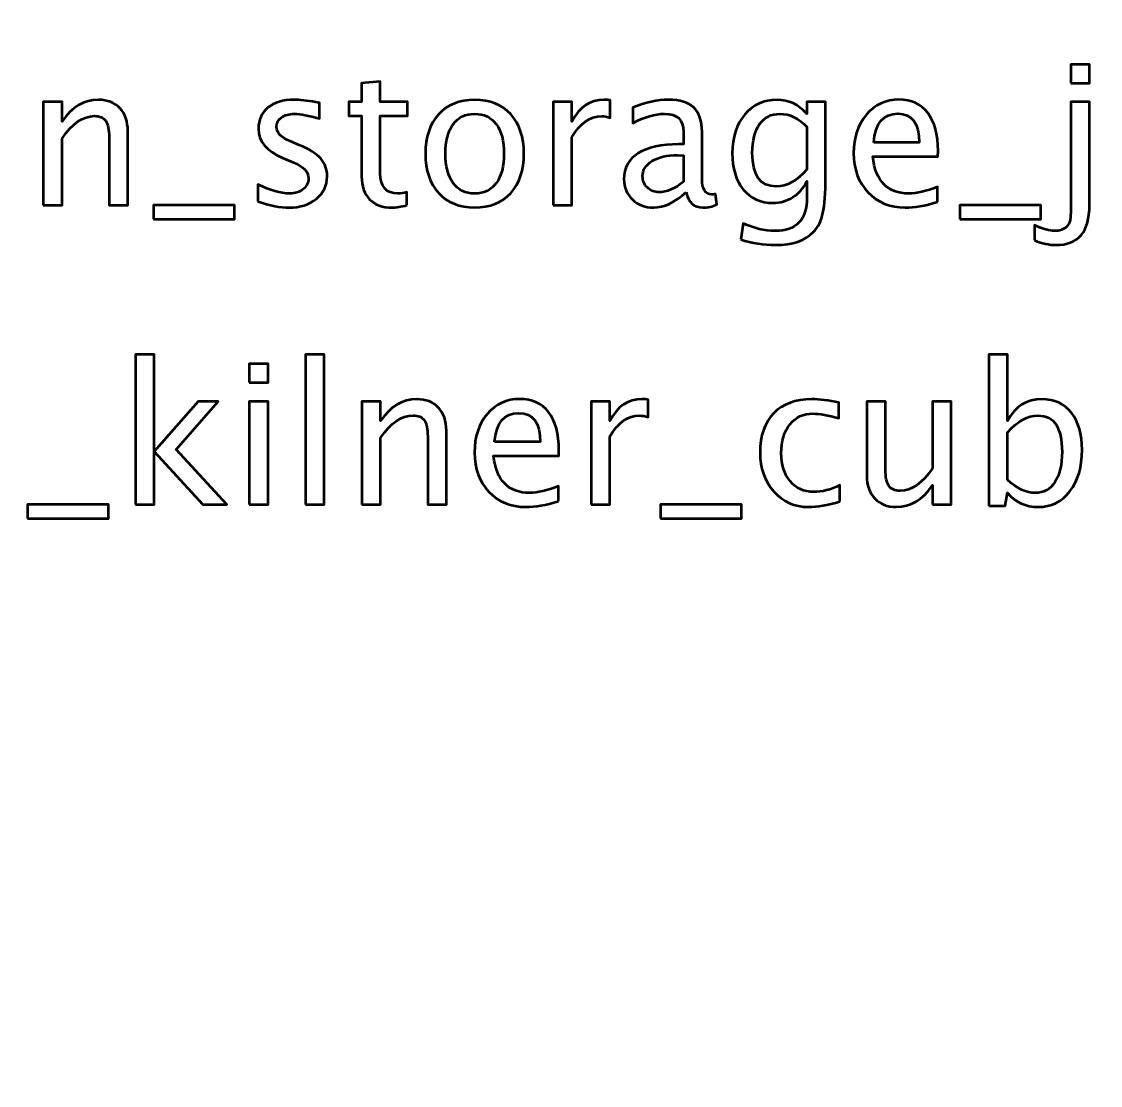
# Model space of a CAD drawing. Header units: centimetres. Extents: x -87 to 69, y -70 to 88.
# Drawn here: x -3.094 to 0.033, y -26.55 to -23.468 of the extents above; entities that cross this region are included whole.
import ezdxf

# ---------------------------------------------------------------- set-up
doc = ezdxf.new("R2010")
doc.units = ezdxf.units.CM
doc.header["$MEASUREMENT"] = 0
doc.layers.add('Layer 1', color=7, linetype='Continuous')

msp = doc.modelspace()

# ---------------------------------------------------------------- linework, layer by layer
at = {"layer": 'Layer 1', "lineweight": 53}
msp.add_open_spline([(-8, -69.75), (-8, -69.75), (-8, -20.25), (-8, -20.25), (-8, -20.25), (-8, -19.97386), (-7.77614, -19.75), (-7.5, -19.75), (-7.5, -19.75), (-7.5, -19.75), (37.5, -19.75), (37.5, -19.75), (37.5, -19.75), (37.77614, -19.75), (38, -19.97386), (38, -20.25), (38, -20.25), (38, -20.25), (38, -69.75), (38, -69.75), (38, -69.75), (38, -70.02614), (37.77614, -70.25), (37.5, -70.25), (37.5, -70.25), (37.5, -70.25), (-7.5, -70.25), (-7.5, -70.25), (-7.5, -70.25), (-7.77614, -70.25), (-8, -70.02614), (-8, -69.75)], degree=3, knots=[0, 0, 0, 0, 0.1111111, 0.1111111, 0.1111111, 0.1111111, 0.2222222, 0.2222222, 0.2222222, 0.2222222, 0.3333333, 0.3333333, 0.3333333, 0.3333333, 0.4444444, 0.4444444, 0.4444444, 0.4444444, 0.5555556, 0.5555556, 0.5555556, 0.5555556, 0.6666667, 0.6666667, 0.6666667, 0.6666667, 0.7777778, 0.7777778, 0.7777778, 0.7777778, 1, 1, 1, 1], dxfattribs=at)
at = {"layer": 'Layer 1', "color": 5, "lineweight": 53}
for points, knots in [([(-0.05261, -23.6461), (-0.05261, -23.6461), (-0.05261, -23.59191), (-0.05261, -23.59191), (-0.05261, -23.59191), (-0.05261, -23.59191), (0.00157, -23.59191), (0.00157, -23.59191), (0.00157, -23.59191), (0.00157, -23.59191), (0.00157, -23.6461), (0.00157, -23.6461), (0.00157, -23.6461), (0.00157, -23.6461), (-0.05261, -23.6461), (-0.05261, -23.6461)], [0, 0, 0, 0, 0.2, 0.2, 0.2, 0.2, 0.4, 0.4, 0.4, 0.4, 0.6, 0.6, 0.6, 0.6, 1, 1, 1, 1]), ([(-1.97697, -23.99991), (-1.99372, -24.00452), (-2.0083, -24.00677), (-2.02062, -24.00677), (-2.02062, -24.00677), (-2.04828, -24.00677), (-2.06982, -23.99887), (-2.08525, -23.98307), (-2.08525, -23.98307), (-2.10077, -23.96726), (-2.10849, -23.94534), (-2.10849, -23.91722), (-2.10849, -23.91722), (-2.10849, -23.91722), (-2.10849, -23.74149), (-2.10849, -23.74149), (-2.10849, -23.74149), (-2.10849, -23.74149), (-2.14593, -23.74149), (-2.14593, -23.74149), (-2.14593, -23.74149), (-2.14593, -23.74149), (-2.14593, -23.70085), (-2.14593, -23.70085), (-2.14593, -23.70085), (-2.14593, -23.70085), (-2.10849, -23.70085), (-2.10849, -23.70085), (-2.10849, -23.70085), (-2.10849, -23.70085), (-2.10849, -23.64675), (-2.10849, -23.64675), (-2.10849, -23.64675), (-2.10849, -23.64675), (-2.0543, -23.64158), (-2.0543, -23.64158), (-2.0543, -23.64158), (-2.0543, -23.64158), (-2.0543, -23.70085), (-2.0543, -23.70085), (-2.0543, -23.70085), (-2.0543, -23.70085), (-1.97584, -23.70085), (-1.97584, -23.70085), (-1.97584, -23.70085), (-1.97584, -23.70085), (-1.97584, -23.74149), (-1.97584, -23.74149), (-1.97584, -23.74149), (-1.97584, -23.74149), (-2.0543, -23.74149), (-2.0543, -23.74149), (-2.0543, -23.74149), (-2.0543, -23.74149), (-2.0543, -23.90743), (-2.0543, -23.90743), (-2.0543, -23.90743), (-2.0543, -23.94657), (-2.03727, -23.96613), (-2.00331, -23.96613), (-2.00331, -23.96613), (-1.99607, -23.96613), (-1.98732, -23.96491), (-1.97697, -23.96256), (-1.97697, -23.96256), (-1.97697, -23.96256), (-1.97697, -23.99991), (-1.97697, -23.99991)], [0, 0, 0, 0, 0.0555556, 0.0555556, 0.0555556, 0.0555556, 0.1111111, 0.1111111, 0.1111111, 0.1111111, 0.1666667, 0.1666667, 0.1666667, 0.1666667, 0.2222222, 0.2222222, 0.2222222, 0.2222222, 0.2777778, 0.2777778, 0.2777778, 0.2777778, 0.3333333, 0.3333333, 0.3333333, 0.3333333, 0.3888889, 0.3888889, 0.3888889, 0.3888889, 0.4444444, 0.4444444, 0.4444444, 0.4444444, 0.5, 0.5, 0.5, 0.5, 0.5555556, 0.5555556, 0.5555556, 0.5555556, 0.6111111, 0.6111111, 0.6111111, 0.6111111, 0.6666667, 0.6666667, 0.6666667, 0.6666667, 0.7222222, 0.7222222, 0.7222222, 0.7222222, 0.7777778, 0.7777778, 0.7777778, 0.7777778, 0.8333333, 0.8333333, 0.8333333, 0.8333333, 0.8888889, 0.8888889, 0.8888889, 0.8888889, 1, 1, 1, 1]), ([(-3.03106, -24), (-3.03106, -24), (-3.03106, -23.70085), (-3.03106, -23.70085), (-3.03106, -23.70085), (-3.03106, -23.70085), (-2.97688, -23.70085), (-2.97688, -23.70085), (-2.97688, -23.70085), (-2.97688, -23.70085), (-2.97688, -23.75738), (-2.97688, -23.75738), (-2.97688, -23.75738), (-2.94819, -23.71552), (-2.913, -23.69464), (-2.87142, -23.69464), (-2.87142, -23.69464), (-2.84527, -23.69464), (-2.82448, -23.70282), (-2.80914, -23.71929), (-2.80914, -23.71929), (-2.79381, -23.73565), (-2.7861, -23.75776), (-2.7861, -23.78542), (-2.7861, -23.78542), (-2.7861, -23.78542), (-2.7861, -24), (-2.7861, -24), (-2.7861, -24), (-2.7861, -24), (-2.84028, -24), (-2.84028, -24), (-2.84028, -24), (-2.84028, -24), (-2.84028, -23.8031), (-2.84028, -23.8031), (-2.84028, -23.8031), (-2.84028, -23.7809), (-2.84358, -23.7651), (-2.85007, -23.75569), (-2.85007, -23.75569), (-2.85665, -23.74619), (-2.86747, -23.74149), (-2.88262, -23.74149), (-2.88262, -23.74149), (-2.91592, -23.74149), (-2.94734, -23.76322), (-2.97688, -23.80668), (-2.97688, -23.80668), (-2.97688, -23.80668), (-2.97688, -24), (-2.97688, -24), (-2.97688, -24), (-2.97688, -24), (-3.03106, -24), (-3.03106, -24)], [0, 0, 0, 0, 0.0666667, 0.0666667, 0.0666667, 0.0666667, 0.1333333, 0.1333333, 0.1333333, 0.1333333, 0.2, 0.2, 0.2, 0.2, 0.2666667, 0.2666667, 0.2666667, 0.2666667, 0.3333333, 0.3333333, 0.3333333, 0.3333333, 0.4, 0.4, 0.4, 0.4, 0.4666667, 0.4666667, 0.4666667, 0.4666667, 0.5333333, 0.5333333, 0.5333333, 0.5333333, 0.6, 0.6, 0.6, 0.6, 0.6666667, 0.6666667, 0.6666667, 0.6666667, 0.7333333, 0.7333333, 0.7333333, 0.7333333, 0.8, 0.8, 0.8, 0.8, 0.8666667, 0.8666667, 0.8666667, 0.8666667, 1, 1, 1, 1]), ([(-2.40924, -23.98928), (-2.40924, -23.98928), (-2.40924, -23.9396), (-2.40924, -23.9396), (-2.40924, -23.9396), (-2.37377, -23.95729), (-2.34301, -23.96613), (-2.31676, -23.96613), (-2.31676, -23.96613), (-2.30115, -23.96613), (-2.28817, -23.9619), (-2.27791, -23.95343), (-2.27791, -23.95343), (-2.26766, -23.94506), (-2.26248, -23.93452), (-2.26248, -23.92183), (-2.26248, -23.92183), (-2.26248, -23.90329), (-2.27688, -23.88796), (-2.30566, -23.87582), (-2.30566, -23.87582), (-2.30566, -23.87582), (-2.33737, -23.86237), (-2.33737, -23.86237), (-2.33737, -23.86237), (-2.38412, -23.84299), (-2.40754, -23.81496), (-2.40754, -23.77855), (-2.40754, -23.77855), (-2.40754, -23.75249), (-2.39833, -23.73199), (-2.37989, -23.71703), (-2.37989, -23.71703), (-2.36145, -23.70207), (-2.33614, -23.69464), (-2.30406, -23.69464), (-2.30406, -23.69464), (-2.28741, -23.69464), (-2.26672, -23.6969), (-2.24216, -23.70151), (-2.24216, -23.70151), (-2.24216, -23.70151), (-2.23088, -23.70367), (-2.23088, -23.70367), (-2.23088, -23.70367), (-2.23088, -23.70367), (-2.23088, -23.74882), (-2.23088, -23.74882), (-2.23088, -23.74882), (-2.26107, -23.73979), (-2.28516, -23.73528), (-2.30312, -23.73528), (-2.30312, -23.73528), (-2.31893, -23.73528), (-2.33144, -23.73876), (-2.34094, -23.74563), (-2.34094, -23.74563), (-2.35035, -23.75249), (-2.35505, -23.76171), (-2.35505, -23.77328), (-2.35505, -23.77328), (-2.35505, -23.78956), (-2.34188, -23.80339), (-2.31545, -23.81458), (-2.31545, -23.81458), (-2.31545, -23.81458), (-2.28939, -23.82559), (-2.28939, -23.82559), (-2.28939, -23.82559), (-2.25985, -23.83801), (-2.23897, -23.85118), (-2.22674, -23.865), (-2.22674, -23.865), (-2.21441, -23.87883), (-2.2083, -23.89614), (-2.2083, -23.91684), (-2.2083, -23.91684), (-2.2083, -23.94309), (-2.21865, -23.96463), (-2.23944, -23.98147), (-2.23944, -23.98147), (-2.26013, -23.99831), (-2.28666, -24.00677), (-2.31893, -24.00677), (-2.31893, -24.00677), (-2.34376, -24.00677), (-2.37377, -24.00094), (-2.40924, -23.98928)], [0, 0, 0, 0, 0.0434783, 0.0434783, 0.0434783, 0.0434783, 0.0869565, 0.0869565, 0.0869565, 0.0869565, 0.1304348, 0.1304348, 0.1304348, 0.1304348, 0.173913, 0.173913, 0.173913, 0.173913, 0.2173913, 0.2173913, 0.2173913, 0.2173913, 0.2608696, 0.2608696, 0.2608696, 0.2608696, 0.3043478, 0.3043478, 0.3043478, 0.3043478, 0.3478261, 0.3478261, 0.3478261, 0.3478261, 0.3913043, 0.3913043, 0.3913043, 0.3913043, 0.4347826, 0.4347826, 0.4347826, 0.4347826, 0.4782609, 0.4782609, 0.4782609, 0.4782609, 0.5217391, 0.5217391, 0.5217391, 0.5217391, 0.5652174, 0.5652174, 0.5652174, 0.5652174, 0.6086957, 0.6086957, 0.6086957, 0.6086957, 0.6521739, 0.6521739, 0.6521739, 0.6521739, 0.6956522, 0.6956522, 0.6956522, 0.6956522, 0.7391304, 0.7391304, 0.7391304, 0.7391304, 0.7826087, 0.7826087, 0.7826087, 0.7826087, 0.826087, 0.826087, 0.826087, 0.826087, 0.8695652, 0.8695652, 0.8695652, 0.8695652, 0.9130435, 0.9130435, 0.9130435, 0.9130435, 1, 1, 1, 1]), ([(-1.78055, -24.00677), (-1.82448, -24.00677), (-1.85929, -23.99276), (-1.88487, -23.96472), (-1.88487, -23.96472), (-1.91056, -23.93669), (-1.92335, -23.89859), (-1.92335, -23.85052), (-1.92335, -23.85052), (-1.92335, -23.80254), (-1.91056, -23.76453), (-1.88487, -23.73659), (-1.88487, -23.73659), (-1.85929, -23.70865), (-1.82448, -23.69464), (-1.78055, -23.69464), (-1.78055, -23.69464), (-1.73661, -23.69464), (-1.70181, -23.70865), (-1.67622, -23.73659), (-1.67622, -23.73659), (-1.65054, -23.76453), (-1.63774, -23.80254), (-1.63774, -23.85052), (-1.63774, -23.85052), (-1.63774, -23.89859), (-1.65054, -23.93669), (-1.67622, -23.96472), (-1.67622, -23.96472), (-1.70181, -23.99276), (-1.73661, -24.00677), (-1.78055, -24.00677)], [0, 0, 0, 0, 0.1111111, 0.1111111, 0.1111111, 0.1111111, 0.2222222, 0.2222222, 0.2222222, 0.2222222, 0.3333333, 0.3333333, 0.3333333, 0.3333333, 0.4444444, 0.4444444, 0.4444444, 0.4444444, 0.5555556, 0.5555556, 0.5555556, 0.5555556, 0.6666667, 0.6666667, 0.6666667, 0.6666667, 0.7777778, 0.7777778, 0.7777778, 0.7777778, 1, 1, 1, 1]), ([(-1.55289, -24), (-1.55289, -24), (-1.55289, -23.70085), (-1.55289, -23.70085), (-1.55289, -23.70085), (-1.55289, -23.70085), (-1.49871, -23.70085), (-1.49871, -23.70085), (-1.49871, -23.70085), (-1.49871, -23.70085), (-1.49871, -23.75738), (-1.49871, -23.75738), (-1.49871, -23.75738), (-1.47716, -23.71552), (-1.44593, -23.69464), (-1.40492, -23.69464), (-1.40492, -23.69464), (-1.39937, -23.69464), (-1.39353, -23.69511), (-1.38751, -23.69605), (-1.38751, -23.69605), (-1.38751, -23.69605), (-1.38751, -23.74675), (-1.38751, -23.74675), (-1.38751, -23.74675), (-1.39692, -23.74365), (-1.4052, -23.74205), (-1.41235, -23.74205), (-1.41235, -23.74205), (-1.44678, -23.74205), (-1.47557, -23.76237), (-1.49871, -23.8031), (-1.49871, -23.8031), (-1.49871, -23.8031), (-1.49871, -24), (-1.49871, -24), (-1.49871, -24), (-1.49871, -24), (-1.55289, -24), (-1.55289, -24)], [0, 0, 0, 0, 0.0909091, 0.0909091, 0.0909091, 0.0909091, 0.1818182, 0.1818182, 0.1818182, 0.1818182, 0.2727273, 0.2727273, 0.2727273, 0.2727273, 0.3636364, 0.3636364, 0.3636364, 0.3636364, 0.4545455, 0.4545455, 0.4545455, 0.4545455, 0.5454545, 0.5454545, 0.5454545, 0.5454545, 0.6363636, 0.6363636, 0.6363636, 0.6363636, 0.7272727, 0.7272727, 0.7272727, 0.7272727, 0.8181818, 0.8181818, 0.8181818, 0.8181818, 1, 1, 1, 1]), ([(-1.16776, -23.9619), (-1.20031, -23.99182), (-1.23163, -24.00677), (-1.26174, -24.00677), (-1.26174, -24.00677), (-1.28648, -24.00677), (-1.30708, -23.99906), (-1.32335, -23.98354), (-1.32335, -23.98354), (-1.33972, -23.96802), (-1.34791, -23.94845), (-1.34791, -23.92484), (-1.34791, -23.92484), (-1.34791, -23.89219), (-1.33417, -23.86707), (-1.3067, -23.84958), (-1.3067, -23.84958), (-1.27923, -23.83208), (-1.23982, -23.82333), (-1.18845, -23.82333), (-1.18845, -23.82333), (-1.18845, -23.82333), (-1.17575, -23.82333), (-1.17575, -23.82333), (-1.17575, -23.82333), (-1.17575, -23.82333), (-1.17575, -23.7873), (-1.17575, -23.7873), (-1.17575, -23.7873), (-1.17575, -23.75259), (-1.19382, -23.73528), (-1.23003, -23.73528), (-1.23003, -23.73528), (-1.25807, -23.73528), (-1.28874, -23.74412), (-1.32194, -23.76181), (-1.32194, -23.76181), (-1.32194, -23.76181), (-1.32194, -23.71722), (-1.32194, -23.71722), (-1.32194, -23.71722), (-1.28544, -23.70216), (-1.25101, -23.69464), (-1.21875, -23.69464), (-1.21875, -23.69464), (-1.18554, -23.69464), (-1.16098, -23.70216), (-1.14527, -23.71731), (-1.14527, -23.71731), (-1.12947, -23.73246), (-1.12157, -23.75579), (-1.12157, -23.7873), (-1.12157, -23.7873), (-1.12157, -23.7873), (-1.12157, -23.92248), (-1.12157, -23.92248), (-1.12157, -23.92248), (-1.12157, -23.95343), (-1.11207, -23.96896), (-1.09297, -23.96896), (-1.09297, -23.96896), (-1.09062, -23.96896), (-1.08714, -23.96858), (-1.08253, -23.96783), (-1.08253, -23.96783), (-1.08253, -23.96783), (-1.07867, -23.99793), (-1.07867, -23.99793), (-1.07867, -23.99793), (-1.09099, -24.00386), (-1.10454, -24.00677), (-1.1194, -24.00677), (-1.1194, -24.00677), (-1.14471, -24.00677), (-1.1608, -23.99182), (-1.16776, -23.9619)], [0, 0, 0, 0, 0.05, 0.05, 0.05, 0.05, 0.1, 0.1, 0.1, 0.1, 0.15, 0.15, 0.15, 0.15, 0.2, 0.2, 0.2, 0.2, 0.25, 0.25, 0.25, 0.25, 0.3, 0.3, 0.3, 0.3, 0.35, 0.35, 0.35, 0.35, 0.4, 0.4, 0.4, 0.4, 0.45, 0.45, 0.45, 0.45, 0.5, 0.5, 0.5, 0.5, 0.55, 0.55, 0.55, 0.55, 0.6, 0.6, 0.6, 0.6, 0.65, 0.65, 0.65, 0.65, 0.7, 0.7, 0.7, 0.7, 0.75, 0.75, 0.75, 0.75, 0.8, 0.8, 0.8, 0.8, 0.85, 0.85, 0.85, 0.85, 0.9, 0.9, 0.9, 0.9, 1, 1, 1, 1]), ([(-1.00915, -24.09934), (-1.00915, -24.09934), (-1.00276, -24.05249), (-1.00276, -24.05249), (-1.00276, -24.05249), (-0.97134, -24.06717), (-0.9402, -24.07451), (-0.90944, -24.07451), (-0.90944, -24.07451), (-0.84838, -24.07451), (-0.81781, -24.04214), (-0.81781, -23.97752), (-0.81781, -23.97752), (-0.81781, -23.97752), (-0.81781, -23.93048), (-0.81781, -23.93048), (-0.81781, -23.93048), (-0.82722, -23.95033), (-0.84058, -23.96566), (-0.85798, -23.97667), (-0.85798, -23.97667), (-0.87538, -23.98768), (-0.89476, -23.99323), (-0.91612, -23.99323), (-0.91612, -23.99323), (-0.95233, -23.99323), (-0.98103, -23.98024), (-1.00219, -23.95428), (-1.00219, -23.95428), (-1.02336, -23.92832), (-1.03399, -23.89313), (-1.03399, -23.84873), (-1.03399, -23.84873), (-1.03399, -23.80329), (-1.02195, -23.76623), (-0.99787, -23.73754), (-0.99787, -23.73754), (-0.97369, -23.70894), (-0.94255, -23.69464), (-0.90426, -23.69464), (-0.90426, -23.69464), (-0.87077, -23.69464), (-0.84189, -23.70818), (-0.81781, -23.73537), (-0.81781, -23.73537), (-0.81781, -23.73537), (-0.81781, -23.70085), (-0.81781, -23.70085), (-0.81781, -23.70085), (-0.81781, -23.70085), (-0.76362, -23.70085), (-0.76362, -23.70085), (-0.76362, -23.70085), (-0.76362, -23.70085), (-0.76362, -23.91834), (-0.76362, -23.91834), (-0.76362, -23.91834), (-0.76362, -23.9651), (-0.76607, -23.99972), (-0.77096, -24.0222), (-0.77096, -24.0222), (-0.77576, -24.04468), (-0.78498, -24.06312), (-0.79834, -24.07742), (-0.79834, -24.07742), (-0.82204, -24.10254), (-0.85911, -24.11515), (-0.90944, -24.11515), (-0.90944, -24.11515), (-0.94396, -24.11515), (-0.97717, -24.10988), (-1.00915, -24.09934)], [0, 0, 0, 0, 0.0526316, 0.0526316, 0.0526316, 0.0526316, 0.1052632, 0.1052632, 0.1052632, 0.1052632, 0.1578947, 0.1578947, 0.1578947, 0.1578947, 0.2105263, 0.2105263, 0.2105263, 0.2105263, 0.2631579, 0.2631579, 0.2631579, 0.2631579, 0.3157895, 0.3157895, 0.3157895, 0.3157895, 0.3684211, 0.3684211, 0.3684211, 0.3684211, 0.4210526, 0.4210526, 0.4210526, 0.4210526, 0.4736842, 0.4736842, 0.4736842, 0.4736842, 0.5263158, 0.5263158, 0.5263158, 0.5263158, 0.5789474, 0.5789474, 0.5789474, 0.5789474, 0.6315789, 0.6315789, 0.6315789, 0.6315789, 0.6842105, 0.6842105, 0.6842105, 0.6842105, 0.7368421, 0.7368421, 0.7368421, 0.7368421, 0.7894737, 0.7894737, 0.7894737, 0.7894737, 0.8421053, 0.8421053, 0.8421053, 0.8421053, 0.8947368, 0.8947368, 0.8947368, 0.8947368, 1, 1, 1, 1]), ([(-0.43879, -23.9904), (-0.47519, -24.00132), (-0.50633, -24.00677), (-0.5323, -24.00677), (-0.5323, -24.00677), (-0.5766, -24.00677), (-0.61263, -23.9921), (-0.64039, -23.96284), (-0.64039, -23.96284), (-0.66814, -23.93358), (-0.68206, -23.89567), (-0.68206, -23.84901), (-0.68206, -23.84901), (-0.68206, -23.80376), (-0.66983, -23.7666), (-0.64528, -23.73754), (-0.64528, -23.73754), (-0.62072, -23.70856), (-0.5893, -23.69407), (-0.55102, -23.69407), (-0.55102, -23.69407), (-0.5148, -23.69407), (-0.48676, -23.70696), (-0.46701, -23.73274), (-0.46701, -23.73274), (-0.44725, -23.75851), (-0.43738, -23.79501), (-0.43738, -23.84233), (-0.43738, -23.84233), (-0.43738, -23.84233), (-0.43766, -23.85889), (-0.43766, -23.85889), (-0.43766, -23.85889), (-0.43766, -23.85889), (-0.62675, -23.85889), (-0.62675, -23.85889), (-0.62675, -23.85889), (-0.61884, -23.93039), (-0.58394, -23.96613), (-0.52214, -23.96613), (-0.52214, -23.96613), (-0.49946, -23.96613), (-0.47171, -23.95974), (-0.43879, -23.94694), (-0.43879, -23.94694), (-0.43879, -23.94694), (-0.43879, -23.9904), (-0.43879, -23.9904)], [0, 0, 0, 0, 0.0769231, 0.0769231, 0.0769231, 0.0769231, 0.1538462, 0.1538462, 0.1538462, 0.1538462, 0.2307692, 0.2307692, 0.2307692, 0.2307692, 0.3076923, 0.3076923, 0.3076923, 0.3076923, 0.3846154, 0.3846154, 0.3846154, 0.3846154, 0.4615385, 0.4615385, 0.4615385, 0.4615385, 0.5384615, 0.5384615, 0.5384615, 0.5384615, 0.6153846, 0.6153846, 0.6153846, 0.6153846, 0.6923077, 0.6923077, 0.6923077, 0.6923077, 0.7692308, 0.7692308, 0.7692308, 0.7692308, 0.8461538, 0.8461538, 0.8461538, 0.8461538, 1, 1, 1, 1]), ([(-0.15816, -24.1016), (-0.15816, -24.1016), (-0.15816, -24.05814), (-0.15816, -24.05814), (-0.15816, -24.05814), (-0.13276, -24.06905), (-0.11338, -24.07451), (-0.10012, -24.07451), (-0.10012, -24.07451), (-0.08507, -24.07451), (-0.07331, -24.07046), (-0.06503, -24.06237), (-0.06503, -24.06237), (-0.05948, -24.05691), (-0.05609, -24.05061), (-0.05468, -24.04365), (-0.05468, -24.04365), (-0.05327, -24.03669), (-0.05261, -24.02211), (-0.05261, -23.99991), (-0.05261, -23.99991), (-0.05261, -23.99991), (-0.05261, -23.70085), (-0.05261, -23.70085), (-0.05261, -23.70085), (-0.05261, -23.70085), (0.00157, -23.70085), (0.00157, -23.70085), (0.00157, -23.70085), (0.00157, -23.70085), (0.00157, -23.99981), (0.00157, -23.99981), (0.00157, -23.99981), (0.00157, -24.07667), (-0.03088, -24.11515), (-0.09589, -24.11515), (-0.09589, -24.11515), (-0.11517, -24.11515), (-0.13596, -24.11063), (-0.15816, -24.1016)], [0, 0, 0, 0, 0.0909091, 0.0909091, 0.0909091, 0.0909091, 0.1818182, 0.1818182, 0.1818182, 0.1818182, 0.2727273, 0.2727273, 0.2727273, 0.2727273, 0.3636364, 0.3636364, 0.3636364, 0.3636364, 0.4545455, 0.4545455, 0.4545455, 0.4545455, 0.5454545, 0.5454545, 0.5454545, 0.5454545, 0.6363636, 0.6363636, 0.6363636, 0.6363636, 0.7272727, 0.7272727, 0.7272727, 0.7272727, 0.8181818, 0.8181818, 0.8181818, 0.8181818, 1, 1, 1, 1]), ([(-1.78064, -23.96613), (-1.75383, -23.96613), (-1.73295, -23.95607), (-1.71808, -23.93584), (-1.71808, -23.93584), (-1.70331, -23.91571), (-1.69588, -23.88721), (-1.69588, -23.85052), (-1.69588, -23.85052), (-1.69588, -23.81392), (-1.70331, -23.78551), (-1.71808, -23.76538), (-1.71808, -23.76538), (-1.73295, -23.74534), (-1.75383, -23.73528), (-1.78064, -23.73528), (-1.78064, -23.73528), (-1.80755, -23.73528), (-1.82843, -23.74534), (-1.84311, -23.76538), (-1.84311, -23.76538), (-1.85788, -23.78551), (-1.86521, -23.81392), (-1.86521, -23.85052), (-1.86521, -23.85052), (-1.86521, -23.88721), (-1.85788, -23.91571), (-1.84311, -23.93584), (-1.84311, -23.93584), (-1.82843, -23.95607), (-1.80755, -23.96613), (-1.78064, -23.96613)], [0, 0, 0, 0, 0.1111111, 0.1111111, 0.1111111, 0.1111111, 0.2222222, 0.2222222, 0.2222222, 0.2222222, 0.3333333, 0.3333333, 0.3333333, 0.3333333, 0.4444444, 0.4444444, 0.4444444, 0.4444444, 0.5555556, 0.5555556, 0.5555556, 0.5555556, 0.6666667, 0.6666667, 0.6666667, 0.6666667, 0.7777778, 0.7777778, 0.7777778, 0.7777778, 1, 1, 1, 1]), ([(-0.81781, -23.89652), (-0.81781, -23.89652), (-0.81781, -23.77244), (-0.81781, -23.77244), (-0.81781, -23.77244), (-0.8417, -23.7477), (-0.86776, -23.73528), (-0.89589, -23.73528), (-0.89589, -23.73528), (-0.92091, -23.73528), (-0.94048, -23.74525), (-0.95459, -23.76529), (-0.95459, -23.76529), (-0.9688, -23.78523), (-0.97585, -23.81298), (-0.97585, -23.84835), (-0.97585, -23.84835), (-0.97585, -23.91336), (-0.9528, -23.94581), (-0.90661, -23.94581), (-0.90661, -23.94581), (-0.87519, -23.94581), (-0.84556, -23.92935), (-0.81781, -23.89652)], [0, 0, 0, 0, 0.1428571, 0.1428571, 0.1428571, 0.1428571, 0.2857143, 0.2857143, 0.2857143, 0.2857143, 0.4285714, 0.4285714, 0.4285714, 0.4285714, 0.5714286, 0.5714286, 0.5714286, 0.5714286, 0.7142857, 0.7142857, 0.7142857, 0.7142857, 1, 1, 1, 1]), ([(-0.62392, -23.81825), (-0.62392, -23.81825), (-0.49184, -23.81825), (-0.49184, -23.81825), (-0.49184, -23.81825), (-0.49184, -23.76256), (-0.51263, -23.73471), (-0.55412, -23.73471), (-0.55412, -23.73471), (-0.59589, -23.73471), (-0.61913, -23.76256), (-0.62392, -23.81825)], [0, 0, 0, 0, 0.25, 0.25, 0.25, 0.25, 0.5, 0.5, 0.5, 0.5, 1, 1, 1, 1]), ([(-1.17575, -23.93236), (-1.17575, -23.93236), (-1.17575, -23.8555), (-1.17575, -23.8555), (-1.17575, -23.8555), (-1.17575, -23.8555), (-1.19316, -23.85494), (-1.19316, -23.85494), (-1.19316, -23.85494), (-1.22326, -23.85494), (-1.24753, -23.86049), (-1.26606, -23.87159), (-1.26606, -23.87159), (-1.2845, -23.88278), (-1.29372, -23.89755), (-1.29372, -23.91599), (-1.29372, -23.91599), (-1.29372, -23.92888), (-1.28911, -23.93979), (-1.27999, -23.94873), (-1.27999, -23.94873), (-1.27077, -23.95767), (-1.25957, -23.96218), (-1.24631, -23.96218), (-1.24631, -23.96218), (-1.22373, -23.96218), (-1.20021, -23.95221), (-1.17575, -23.93236)], [0, 0, 0, 0, 0.125, 0.125, 0.125, 0.125, 0.25, 0.25, 0.25, 0.25, 0.375, 0.375, 0.375, 0.375, 0.5, 0.5, 0.5, 0.5, 0.625, 0.625, 0.625, 0.625, 0.75, 0.75, 0.75, 0.75, 1, 1, 1, 1]), ([(-2.71121, -24.04064), (-2.71121, -24.04064), (-2.71121, -24), (-2.71121, -24), (-2.71121, -24), (-2.71121, -24), (-2.47641, -24), (-2.47641, -24), (-2.47641, -24), (-2.47641, -24), (-2.47641, -24.04064), (-2.47641, -24.04064), (-2.47641, -24.04064), (-2.47641, -24.04064), (-2.71121, -24.04064), (-2.71121, -24.04064)], [0, 0, 0, 0, 0.2, 0.2, 0.2, 0.2, 0.4, 0.4, 0.4, 0.4, 0.6, 0.6, 0.6, 0.6, 1, 1, 1, 1]), ([(-0.37434, -24.04064), (-0.37434, -24.04064), (-0.37434, -24), (-0.37434, -24), (-0.37434, -24), (-0.37434, -24), (-0.13954, -24), (-0.13954, -24), (-0.13954, -24), (-0.13954, -24), (-0.13954, -24.04064), (-0.13954, -24.04064), (-0.13954, -24.04064), (-0.13954, -24.04064), (-0.37434, -24.04064), (-0.37434, -24.04064)], [0, 0, 0, 0, 0.2, 0.2, 0.2, 0.2, 0.4, 0.4, 0.4, 0.4, 0.6, 0.6, 0.6, 0.6, 1, 1, 1, 1]), ([(-2.76386, -24.86735), (-2.76386, -24.86735), (-2.76386, -24.43217), (-2.76386, -24.43217), (-2.76386, -24.43217), (-2.76386, -24.43217), (-2.70968, -24.43217), (-2.70968, -24.43217), (-2.70968, -24.43217), (-2.70968, -24.43217), (-2.70968, -24.71335), (-2.70968, -24.71335), (-2.70968, -24.71335), (-2.70968, -24.71335), (-2.58268, -24.5682), (-2.58268, -24.5682), (-2.58268, -24.5682), (-2.58268, -24.5682), (-2.52416, -24.5682), (-2.52416, -24.5682), (-2.52416, -24.5682), (-2.52416, -24.5682), (-2.64552, -24.7078), (-2.64552, -24.7078), (-2.64552, -24.7078), (-2.64552, -24.7078), (-2.49877, -24.86735), (-2.49877, -24.86735), (-2.49877, -24.86735), (-2.49877, -24.86735), (-2.56857, -24.86735), (-2.56857, -24.86735), (-2.56857, -24.86735), (-2.56857, -24.86735), (-2.70968, -24.71392), (-2.70968, -24.71392), (-2.70968, -24.71392), (-2.70968, -24.71392), (-2.70968, -24.86735), (-2.70968, -24.86735), (-2.70968, -24.86735), (-2.70968, -24.86735), (-2.76386, -24.86735), (-2.76386, -24.86735)], [0, 0, 0, 0, 0.0833333, 0.0833333, 0.0833333, 0.0833333, 0.1666667, 0.1666667, 0.1666667, 0.1666667, 0.25, 0.25, 0.25, 0.25, 0.3333333, 0.3333333, 0.3333333, 0.3333333, 0.4166667, 0.4166667, 0.4166667, 0.4166667, 0.5, 0.5, 0.5, 0.5, 0.5833333, 0.5833333, 0.5833333, 0.5833333, 0.6666667, 0.6666667, 0.6666667, 0.6666667, 0.75, 0.75, 0.75, 0.75, 0.8333333, 0.8333333, 0.8333333, 0.8333333, 1, 1, 1, 1]), ([(-2.27082, -24.86735), (-2.27082, -24.86735), (-2.27082, -24.43217), (-2.27082, -24.43217), (-2.27082, -24.43217), (-2.27082, -24.43217), (-2.21664, -24.43217), (-2.21664, -24.43217), (-2.21664, -24.43217), (-2.21664, -24.43217), (-2.21664, -24.86735), (-2.21664, -24.86735), (-2.21664, -24.86735), (-2.21664, -24.86735), (-2.27082, -24.86735), (-2.27082, -24.86735)], [0, 0, 0, 0, 0.2, 0.2, 0.2, 0.2, 0.4, 0.4, 0.4, 0.4, 0.6, 0.6, 0.6, 0.6, 1, 1, 1, 1]), ([(-0.29029, -24.87074), (-0.29029, -24.87074), (-0.29029, -24.43217), (-0.29029, -24.43217), (-0.29029, -24.43217), (-0.29029, -24.43217), (-0.23611, -24.43217), (-0.23611, -24.43217), (-0.23611, -24.43217), (-0.23611, -24.43217), (-0.23611, -24.62473), (-0.23611, -24.62473), (-0.23611, -24.62473), (-0.21391, -24.58287), (-0.18051, -24.56199), (-0.13601, -24.56199), (-0.13601, -24.56199), (-0.09998, -24.56199), (-0.07167, -24.57506), (-0.05097, -24.60131), (-0.05097, -24.60131), (-0.03028, -24.62756), (-0.01993, -24.6634), (-0.01993, -24.70884), (-0.01993, -24.70884), (-0.01993, -24.75832), (-0.03169, -24.7983), (-0.05511, -24.82859), (-0.05511, -24.82859), (-0.07853, -24.85898), (-0.10939, -24.87412), (-0.14758, -24.87412), (-0.14758, -24.87412), (-0.18305, -24.87412), (-0.21259, -24.86058), (-0.23611, -24.83339), (-0.23611, -24.83339), (-0.23611, -24.83339), (-0.24269, -24.87074), (-0.24269, -24.87074), (-0.24269, -24.87074), (-0.24269, -24.87074), (-0.29029, -24.87074), (-0.29029, -24.87074)], [0, 0, 0, 0, 0.0833333, 0.0833333, 0.0833333, 0.0833333, 0.1666667, 0.1666667, 0.1666667, 0.1666667, 0.25, 0.25, 0.25, 0.25, 0.3333333, 0.3333333, 0.3333333, 0.3333333, 0.4166667, 0.4166667, 0.4166667, 0.4166667, 0.5, 0.5, 0.5, 0.5, 0.5833333, 0.5833333, 0.5833333, 0.5833333, 0.6666667, 0.6666667, 0.6666667, 0.6666667, 0.75, 0.75, 0.75, 0.75, 0.8333333, 0.8333333, 0.8333333, 0.8333333, 1, 1, 1, 1]), ([(-2.43394, -24.51345), (-2.43394, -24.51345), (-2.43394, -24.45926), (-2.43394, -24.45926), (-2.43394, -24.45926), (-2.43394, -24.45926), (-2.37976, -24.45926), (-2.37976, -24.45926), (-2.37976, -24.45926), (-2.37976, -24.45926), (-2.37976, -24.51345), (-2.37976, -24.51345), (-2.37976, -24.51345), (-2.37976, -24.51345), (-2.43394, -24.51345), (-2.43394, -24.51345)], [0, 0, 0, 0, 0.2, 0.2, 0.2, 0.2, 0.4, 0.4, 0.4, 0.4, 0.6, 0.6, 0.6, 0.6, 1, 1, 1, 1]), ([(-2.43394, -24.86735), (-2.43394, -24.86735), (-2.43394, -24.5682), (-2.43394, -24.5682), (-2.43394, -24.5682), (-2.43394, -24.5682), (-2.37976, -24.5682), (-2.37976, -24.5682), (-2.37976, -24.5682), (-2.37976, -24.5682), (-2.37976, -24.86735), (-2.37976, -24.86735), (-2.37976, -24.86735), (-2.37976, -24.86735), (-2.43394, -24.86735), (-2.43394, -24.86735)], [0, 0, 0, 0, 0.2, 0.2, 0.2, 0.2, 0.4, 0.4, 0.4, 0.4, 0.6, 0.6, 0.6, 0.6, 1, 1, 1, 1]), ([(-2.1077, -24.86735), (-2.1077, -24.86735), (-2.1077, -24.5682), (-2.1077, -24.5682), (-2.1077, -24.5682), (-2.1077, -24.5682), (-2.05352, -24.5682), (-2.05352, -24.5682), (-2.05352, -24.5682), (-2.05352, -24.5682), (-2.05352, -24.62473), (-2.05352, -24.62473), (-2.05352, -24.62473), (-2.02483, -24.58287), (-1.98964, -24.56199), (-1.94806, -24.56199), (-1.94806, -24.56199), (-1.92191, -24.56199), (-1.90112, -24.57017), (-1.88578, -24.58664), (-1.88578, -24.58664), (-1.87045, -24.603), (-1.86274, -24.62511), (-1.86274, -24.65277), (-1.86274, -24.65277), (-1.86274, -24.65277), (-1.86274, -24.86735), (-1.86274, -24.86735), (-1.86274, -24.86735), (-1.86274, -24.86735), (-1.91692, -24.86735), (-1.91692, -24.86735), (-1.91692, -24.86735), (-1.91692, -24.86735), (-1.91692, -24.67045), (-1.91692, -24.67045), (-1.91692, -24.67045), (-1.91692, -24.64825), (-1.92022, -24.63245), (-1.92671, -24.62304), (-1.92671, -24.62304), (-1.93329, -24.61354), (-1.94411, -24.60884), (-1.95926, -24.60884), (-1.95926, -24.60884), (-1.99256, -24.60884), (-2.02398, -24.63057), (-2.05352, -24.67403), (-2.05352, -24.67403), (-2.05352, -24.67403), (-2.05352, -24.86735), (-2.05352, -24.86735), (-2.05352, -24.86735), (-2.05352, -24.86735), (-2.1077, -24.86735), (-2.1077, -24.86735)], [0, 0, 0, 0, 0.0666667, 0.0666667, 0.0666667, 0.0666667, 0.1333333, 0.1333333, 0.1333333, 0.1333333, 0.2, 0.2, 0.2, 0.2, 0.2666667, 0.2666667, 0.2666667, 0.2666667, 0.3333333, 0.3333333, 0.3333333, 0.3333333, 0.4, 0.4, 0.4, 0.4, 0.4666667, 0.4666667, 0.4666667, 0.4666667, 0.5333333, 0.5333333, 0.5333333, 0.5333333, 0.6, 0.6, 0.6, 0.6, 0.6666667, 0.6666667, 0.6666667, 0.6666667, 0.7333333, 0.7333333, 0.7333333, 0.7333333, 0.8, 0.8, 0.8, 0.8, 0.8666667, 0.8666667, 0.8666667, 0.8666667, 1, 1, 1, 1]), ([(-1.53781, -24.85775), (-1.57421, -24.86867), (-1.60535, -24.87412), (-1.63132, -24.87412), (-1.63132, -24.87412), (-1.67562, -24.87412), (-1.71165, -24.85945), (-1.73941, -24.83019), (-1.73941, -24.83019), (-1.76716, -24.80093), (-1.78108, -24.76302), (-1.78108, -24.71636), (-1.78108, -24.71636), (-1.78108, -24.67111), (-1.76885, -24.63395), (-1.7443, -24.60489), (-1.7443, -24.60489), (-1.71974, -24.57591), (-1.68832, -24.56142), (-1.65004, -24.56142), (-1.65004, -24.56142), (-1.61382, -24.56142), (-1.58578, -24.57431), (-1.56603, -24.60009), (-1.56603, -24.60009), (-1.54627, -24.62586), (-1.5364, -24.66236), (-1.5364, -24.70968), (-1.5364, -24.70968), (-1.5364, -24.70968), (-1.53668, -24.72624), (-1.53668, -24.72624), (-1.53668, -24.72624), (-1.53668, -24.72624), (-1.72577, -24.72624), (-1.72577, -24.72624), (-1.72577, -24.72624), (-1.71786, -24.79774), (-1.68296, -24.83348), (-1.62116, -24.83348), (-1.62116, -24.83348), (-1.59848, -24.83348), (-1.57073, -24.82709), (-1.53781, -24.81429), (-1.53781, -24.81429), (-1.53781, -24.81429), (-1.53781, -24.85775), (-1.53781, -24.85775)], [0, 0, 0, 0, 0.0769231, 0.0769231, 0.0769231, 0.0769231, 0.1538462, 0.1538462, 0.1538462, 0.1538462, 0.2307692, 0.2307692, 0.2307692, 0.2307692, 0.3076923, 0.3076923, 0.3076923, 0.3076923, 0.3846154, 0.3846154, 0.3846154, 0.3846154, 0.4615385, 0.4615385, 0.4615385, 0.4615385, 0.5384615, 0.5384615, 0.5384615, 0.5384615, 0.6153846, 0.6153846, 0.6153846, 0.6153846, 0.6923077, 0.6923077, 0.6923077, 0.6923077, 0.7692308, 0.7692308, 0.7692308, 0.7692308, 0.8461538, 0.8461538, 0.8461538, 0.8461538, 1, 1, 1, 1]), ([(-1.44288, -24.86735), (-1.44288, -24.86735), (-1.44288, -24.5682), (-1.44288, -24.5682), (-1.44288, -24.5682), (-1.44288, -24.5682), (-1.3887, -24.5682), (-1.3887, -24.5682), (-1.3887, -24.5682), (-1.3887, -24.5682), (-1.3887, -24.62473), (-1.3887, -24.62473), (-1.3887, -24.62473), (-1.36715, -24.58287), (-1.33592, -24.56199), (-1.29491, -24.56199), (-1.29491, -24.56199), (-1.28936, -24.56199), (-1.28352, -24.56246), (-1.2775, -24.5634), (-1.2775, -24.5634), (-1.2775, -24.5634), (-1.2775, -24.6141), (-1.2775, -24.6141), (-1.2775, -24.6141), (-1.28691, -24.611), (-1.29519, -24.6094), (-1.30234, -24.6094), (-1.30234, -24.6094), (-1.33677, -24.6094), (-1.36556, -24.62972), (-1.3887, -24.67045), (-1.3887, -24.67045), (-1.3887, -24.67045), (-1.3887, -24.86735), (-1.3887, -24.86735), (-1.3887, -24.86735), (-1.3887, -24.86735), (-1.44288, -24.86735), (-1.44288, -24.86735)], [0, 0, 0, 0, 0.0909091, 0.0909091, 0.0909091, 0.0909091, 0.1818182, 0.1818182, 0.1818182, 0.1818182, 0.2727273, 0.2727273, 0.2727273, 0.2727273, 0.3636364, 0.3636364, 0.3636364, 0.3636364, 0.4545455, 0.4545455, 0.4545455, 0.4545455, 0.5454545, 0.5454545, 0.5454545, 0.5454545, 0.6363636, 0.6363636, 0.6363636, 0.6363636, 0.7272727, 0.7272727, 0.7272727, 0.7272727, 0.8181818, 0.8181818, 0.8181818, 0.8181818, 1, 1, 1, 1]), ([(-0.722, -24.85832), (-0.75709, -24.86886), (-0.78738, -24.87412), (-0.81287, -24.87412), (-0.81287, -24.87412), (-0.85333, -24.87412), (-0.88682, -24.85917), (-0.91344, -24.82934), (-0.91344, -24.82934), (-0.94006, -24.79943), (-0.95342, -24.76171), (-0.95342, -24.71627), (-0.95342, -24.71627), (-0.95342, -24.66773), (-0.94025, -24.62981), (-0.91391, -24.60272), (-0.91391, -24.60272), (-0.88757, -24.57553), (-0.85079, -24.56199), (-0.80356, -24.56199), (-0.80356, -24.56199), (-0.78033, -24.56199), (-0.75417, -24.56519), (-0.72539, -24.57158), (-0.72539, -24.57158), (-0.72539, -24.57158), (-0.72539, -24.6173), (-0.72539, -24.6173), (-0.72539, -24.6173), (-0.75596, -24.60827), (-0.78089, -24.60376), (-0.80008, -24.60376), (-0.80008, -24.60376), (-0.82793, -24.60376), (-0.85022, -24.6142), (-0.86687, -24.63499), (-0.86687, -24.63499), (-0.88352, -24.65578), (-0.8919, -24.68353), (-0.8919, -24.71815), (-0.8919, -24.71815), (-0.8919, -24.75173), (-0.88324, -24.77883), (-0.86603, -24.79962), (-0.86603, -24.79962), (-0.84881, -24.82031), (-0.82633, -24.83066), (-0.79839, -24.83066), (-0.79839, -24.83066), (-0.77365, -24.83066), (-0.74825, -24.82426), (-0.722, -24.81147), (-0.722, -24.81147), (-0.722, -24.81147), (-0.722, -24.85832), (-0.722, -24.85832)], [0, 0, 0, 0, 0.0666667, 0.0666667, 0.0666667, 0.0666667, 0.1333333, 0.1333333, 0.1333333, 0.1333333, 0.2, 0.2, 0.2, 0.2, 0.2666667, 0.2666667, 0.2666667, 0.2666667, 0.3333333, 0.3333333, 0.3333333, 0.3333333, 0.4, 0.4, 0.4, 0.4, 0.4666667, 0.4666667, 0.4666667, 0.4666667, 0.5333333, 0.5333333, 0.5333333, 0.5333333, 0.6, 0.6, 0.6, 0.6, 0.6666667, 0.6666667, 0.6666667, 0.6666667, 0.7333333, 0.7333333, 0.7333333, 0.7333333, 0.8, 0.8, 0.8, 0.8, 0.8666667, 0.8666667, 0.8666667, 0.8666667, 1, 1, 1, 1]), ([(-0.45323, -24.86735), (-0.45323, -24.86735), (-0.45323, -24.81109), (-0.45323, -24.81109), (-0.45323, -24.81109), (-0.48211, -24.85314), (-0.5172, -24.87412), (-0.5584, -24.87412), (-0.5584, -24.87412), (-0.58456, -24.87412), (-0.60535, -24.86594), (-0.62077, -24.84948), (-0.62077, -24.84948), (-0.6363, -24.83301), (-0.64401, -24.81091), (-0.64401, -24.78297), (-0.64401, -24.78297), (-0.64401, -24.78297), (-0.64401, -24.5682), (-0.64401, -24.5682), (-0.64401, -24.5682), (-0.64401, -24.5682), (-0.58982, -24.5682), (-0.58982, -24.5682), (-0.58982, -24.5682), (-0.58982, -24.5682), (-0.58982, -24.76528), (-0.58982, -24.76528), (-0.58982, -24.76528), (-0.58982, -24.78776), (-0.58653, -24.80366), (-0.58004, -24.81307), (-0.58004, -24.81307), (-0.57346, -24.82257), (-0.56254, -24.82727), (-0.54721, -24.82727), (-0.54721, -24.82727), (-0.5141, -24.82727), (-0.48267, -24.80554), (-0.45323, -24.76199), (-0.45323, -24.76199), (-0.45323, -24.76199), (-0.45323, -24.5682), (-0.45323, -24.5682), (-0.45323, -24.5682), (-0.45323, -24.5682), (-0.39904, -24.5682), (-0.39904, -24.5682), (-0.39904, -24.5682), (-0.39904, -24.5682), (-0.39904, -24.86735), (-0.39904, -24.86735), (-0.39904, -24.86735), (-0.39904, -24.86735), (-0.45323, -24.86735), (-0.45323, -24.86735)], [0, 0, 0, 0, 0.0666667, 0.0666667, 0.0666667, 0.0666667, 0.1333333, 0.1333333, 0.1333333, 0.1333333, 0.2, 0.2, 0.2, 0.2, 0.2666667, 0.2666667, 0.2666667, 0.2666667, 0.3333333, 0.3333333, 0.3333333, 0.3333333, 0.4, 0.4, 0.4, 0.4, 0.4666667, 0.4666667, 0.4666667, 0.4666667, 0.5333333, 0.5333333, 0.5333333, 0.5333333, 0.6, 0.6, 0.6, 0.6, 0.6666667, 0.6666667, 0.6666667, 0.6666667, 0.7333333, 0.7333333, 0.7333333, 0.7333333, 0.8, 0.8, 0.8, 0.8, 0.8666667, 0.8666667, 0.8666667, 0.8666667, 1, 1, 1, 1]), ([(-1.72294, -24.6856), (-1.72294, -24.6856), (-1.59086, -24.6856), (-1.59086, -24.6856), (-1.59086, -24.6856), (-1.59086, -24.62991), (-1.61165, -24.60206), (-1.65314, -24.60206), (-1.65314, -24.60206), (-1.69491, -24.60206), (-1.71815, -24.62991), (-1.72294, -24.6856)], [0, 0, 0, 0, 0.25, 0.25, 0.25, 0.25, 0.5, 0.5, 0.5, 0.5, 1, 1, 1, 1]), ([(-0.23611, -24.79604), (-0.20817, -24.82097), (-0.18154, -24.83348), (-0.15624, -24.83348), (-0.15624, -24.83348), (-0.13131, -24.83348), (-0.11202, -24.82304), (-0.09848, -24.80225), (-0.09848, -24.80225), (-0.08484, -24.78146), (-0.07806, -24.7522), (-0.07806, -24.71439), (-0.07806, -24.71439), (-0.07806, -24.6444), (-0.10121, -24.6094), (-0.14749, -24.6094), (-0.14749, -24.6094), (-0.17778, -24.6094), (-0.20732, -24.62577), (-0.23611, -24.6586), (-0.23611, -24.6586), (-0.23611, -24.6586), (-0.23611, -24.79604), (-0.23611, -24.79604)], [0, 0, 0, 0, 0.1428571, 0.1428571, 0.1428571, 0.1428571, 0.2857143, 0.2857143, 0.2857143, 0.2857143, 0.4285714, 0.4285714, 0.4285714, 0.4285714, 0.5714286, 0.5714286, 0.5714286, 0.5714286, 0.7142857, 0.7142857, 0.7142857, 0.7142857, 1, 1, 1, 1]), ([(-3.07656, -24.90799), (-3.07656, -24.90799), (-3.07656, -24.86735), (-3.07656, -24.86735), (-3.07656, -24.86735), (-3.07656, -24.86735), (-2.84176, -24.86735), (-2.84176, -24.86735), (-2.84176, -24.86735), (-2.84176, -24.86735), (-2.84176, -24.90799), (-2.84176, -24.90799), (-2.84176, -24.90799), (-2.84176, -24.90799), (-3.07656, -24.90799), (-3.07656, -24.90799)], [0, 0, 0, 0, 0.2, 0.2, 0.2, 0.2, 0.4, 0.4, 0.4, 0.4, 0.6, 0.6, 0.6, 0.6, 1, 1, 1, 1]), ([(-1.24241, -24.90799), (-1.24241, -24.90799), (-1.24241, -24.86735), (-1.24241, -24.86735), (-1.24241, -24.86735), (-1.24241, -24.86735), (-1.00761, -24.86735), (-1.00761, -24.86735), (-1.00761, -24.86735), (-1.00761, -24.86735), (-1.00761, -24.90799), (-1.00761, -24.90799), (-1.00761, -24.90799), (-1.00761, -24.90799), (-1.24241, -24.90799), (-1.24241, -24.90799)], [0, 0, 0, 0, 0.2, 0.2, 0.2, 0.2, 0.4, 0.4, 0.4, 0.4, 0.6, 0.6, 0.6, 0.6, 1, 1, 1, 1])]:
    msp.add_open_spline(points, degree=3, knots=knots, dxfattribs=at)

doc.saveas('drawing.dxf')
